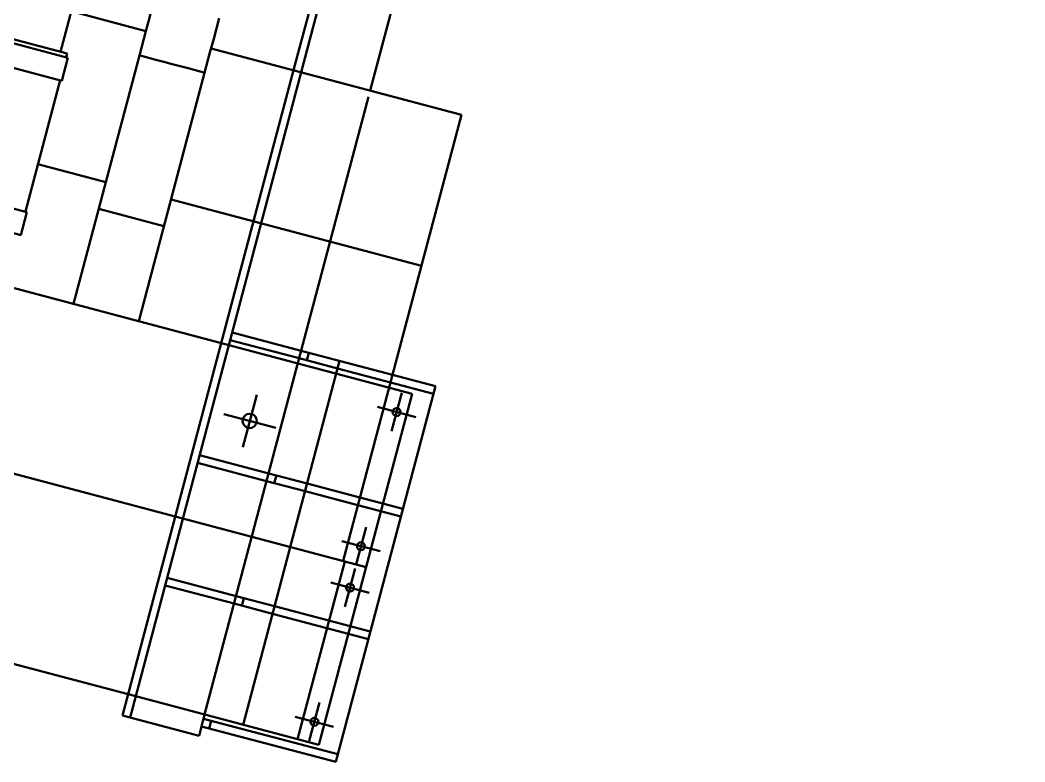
# Model space of a CAD drawing. Header units: centimetres. Extents: x 139057 to 200038, y 34824 to 80516.
# Drawn here: x 170291.2 to 170417.8, y 61146.1 to 61239.7 of the extents above; entities that cross this region are included whole.
import ezdxf

# ---------------------------------------------------------------- set-up
doc = ezdxf.new("R2010")
doc.units = ezdxf.units.CM
doc.header["$LTSCALE"] = 100
doc.layers.get('0').update_dxf_attribs({"lineweight": 0})
doc.layers.add('440_ALTRI_ELEMENTI_001-AM_0', color=31, linetype='Continuous', lineweight=50)

# ---------------------------------------------------------------- blocks, each defined once
blk = doc.blocks.new('A$C12667F03')
for p, q in [((-178.56, -892.66), (-291.34, -1317.96)), ((-244.48, -1176.36), (-261.07, -1238.93)), ((-262.86, -1206.66), (-270.74, -1236.37)), ((-298.09, -1226.36), (-300.12, -1234.03)), ((-288.33, -1227.63), (-289.02, -1230.22)), ((-289.34, -1231.43), (-298.77, -1228.93)), ((-312.59, -1230.72), (-299.25, -1234.26)), ((-312.59, -1230.72), (-299.25, -1234.26)), ((-289.02, -1230.22), (-289.3, -1231.28)), ((-280.8, -1232.4), (-280.12, -1229.81)), ((-312.91, -1231.15), (-299.19, -1234.79)), ((-289.3, -1231.28), (-290.16, -1234.5)), ((-281.27, -1234.15), (-280.8, -1232.4)), ((-419.92, -1233.64), (-255.8, -1277.16)), ((-313.68, -1234.05), (-299.95, -1237.69)), ((-299.25, -1234.26), (-299.38, -1234.74)), ((-290.16, -1234.5), (-298.47, -1265.84)), ((-290.16, -1234.5), (-289.88, -1234.57)), ((-289.88, -1234.57), (-289.61, -1234.64)), ((-289.61, -1234.64), (-288.86, -1234.84)), ((-281.94, -1236.68), (-281.27, -1234.15)), ((-249.57, -1241.98), (-281.13, -1233.61)), ((-299.19, -1234.79), (-299.95, -1237.69)), ((-288.86, -1234.84), (-288.11, -1235.04)), ((-288.11, -1235.04), (-287.08, -1235.31)), ((-287.08, -1235.31), (-286.05, -1235.59)), ((-286.05, -1235.59), (-285.03, -1235.86)), ((-285.03, -1235.86), (-284, -1236.13)), ((-270.74, -1236.37), (-291.6, -1315.05)), ((-281.94, -1236.68), (-290.25, -1268.02)), ((-284, -1236.13), (-283.25, -1236.33)), ((-283.25, -1236.33), (-282.5, -1236.53)), ((-282.5, -1236.53), (-282.22, -1236.6)), ((-282.22, -1236.6), (-281.97, -1236.67)), ((-281.97, -1236.67), (-281.94, -1236.68)), ((-300.15, -1237.64), (-304.54, -1254.2)), ((-261.29, -1239.74), (-281.94, -1317.61)), ((-249.57, -1241.98), (-258.27, -1274.78)), ((-302.95, -1248.21), (-294.39, -1250.48)), ((-318.07, -1250.61), (-304.35, -1254.25)), ((-318.84, -1253.51), (-305.11, -1257.15)), ((-286.18, -1252.65), (-254.62, -1261.02)), ((-305.11, -1257.15), (-304.35, -1254.25)), ((-295.28, -1253.83), (-287.07, -1256.01)), ((-425.72, -1255.48), (-261.59, -1299.01)), ((-269.77, -1271.73), (-278.47, -1269.42)), ((-270.03, -1272.69), (-278.72, -1270.39)), ((-265.19, -1273.97), (-270.03, -1272.69)), ((-258.27, -1274.78), (-269.77, -1271.73)), ((-268.8, -1271.98), (-269.06, -1272.95)), ((-264.94, -1273.01), (-277.1, -1318.89)), ((-258.52, -1275.74), (-265.19, -1273.97)), ((-258.27, -1274.78), (-264.49, -1298.24)), ((-252.85, -1276.21), (-258.27, -1274.78)), ((-252.85, -1276.21), (-265.41, -1323.57)), ((-253.11, -1277.18), (-258.52, -1275.74)), ((-277.13, -1283.87), (-275.38, -1277.29)), ((-255.8, -1277.16), (-267.53, -1321.43)), ((-257.11, -1277.05), (-258.39, -1281.88)), ((-260.17, -1278.82), (-255.33, -1280.11)), ((-279.54, -1279.71), (-272.97, -1281.45)), ((-407.59, -1284.29), (-291.6, -1315.05)), ((-273.87, -1287.19), (-282.57, -1284.88)), ((-274.13, -1288.16), (-282.83, -1285.85)), ((-269.04, -1288.47), (-273.87, -1287.19)), ((-272.9, -1287.45), (-273.16, -1288.41)), ((-269.29, -1289.44), (-274.13, -1288.16)), ((-262.37, -1290.24), (-269.04, -1288.47)), ((-262.62, -1291.21), (-269.29, -1289.44)), ((-256.95, -1291.68), (-262.37, -1290.24)), ((-257.21, -1292.64), (-262.62, -1291.21)), ((-261.6, -1293.96), (-262.88, -1298.8)), ((-264.65, -1295.74), (-259.82, -1297.02)), ((-264.29, -1298.29), (-270.24, -1320.71)), ((-262.98, -1299.18), (-264.26, -1304.02)), ((-277.97, -1302.66), (-286.67, -1300.35)), ((-278.23, -1303.62), (-286.93, -1301.32)), ((-266.04, -1300.96), (-261.2, -1302.24)), ((-273.14, -1303.94), (-277.97, -1302.66)), ((-277, -1302.91), (-277.26, -1303.88)), ((-273.39, -1304.91), (-278.23, -1303.62)), ((-266.47, -1305.71), (-273.14, -1303.94)), ((-266.73, -1306.67), (-273.39, -1304.91)), ((-261.31, -1308.11), (-266.73, -1306.67)), ((-261.06, -1307.14), (-266.47, -1305.71)), ((-291.6, -1315.05), (-292.31, -1317.71)), ((-291.6, -1315.05), (-267.53, -1321.43)), ((-267.47, -1316.1), (-268.75, -1320.93)), ((-292.31, -1317.71), (-282.64, -1320.27)), ((-281.94, -1317.61), (-282.64, -1320.27)), ((-265.16, -1322.61), (-282.07, -1318.12)), ((-270.52, -1317.87), (-265.69, -1319.16)), ((-265.41, -1323.57), (-282.33, -1319.09)), ((-281.11, -1318.38), (-281.36, -1319.35))]:
    blk.add_line(p, q)
for centre, radius in [((-257.75, -1279.47), 0.5), ((-276.26, -1280.58), 0.9), ((-262.24, -1296.38), 0.5), ((-263.62, -1301.6), 0.5), ((-268.11, -1318.52), 0.5)]:
    blk.add_circle(centre, radius)

msp = doc.modelspace()

# ---------------------------------------------------------------- block references
at = {"layer": '440_ALTRI_ELEMENTI_001-AM_0'}
msp.add_blockref('A$C12667F03', (170596.41, 62469.72, 0), dxfattribs=at)

doc.saveas('drawing.dxf')
